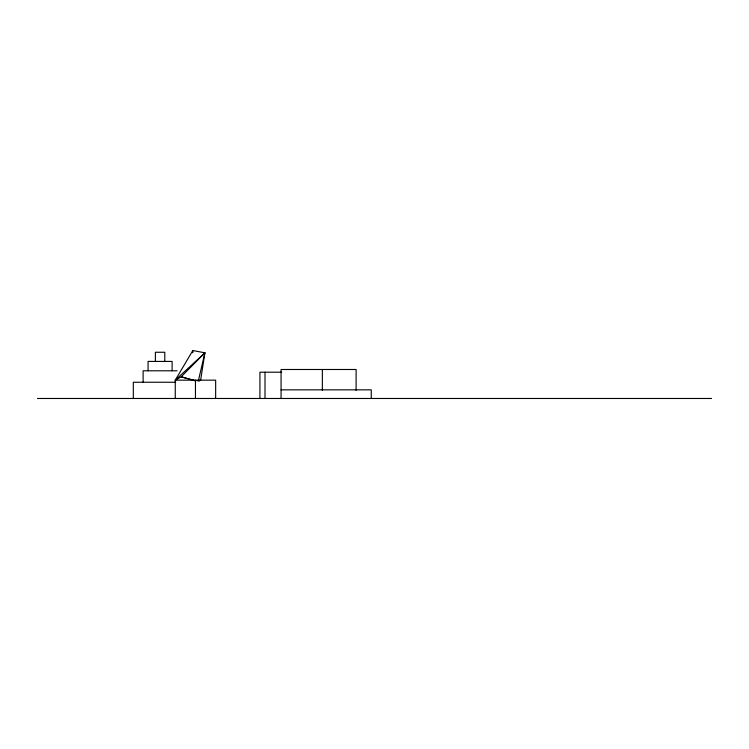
<?xml version="1.0" encoding="UTF-8"?>
<svg xmlns="http://www.w3.org/2000/svg" width="749" height="749" viewBox="0 0 749 749"><rect width="100%" height="100%" fill="white"/><g stroke="black" fill="none" stroke-linecap="round" stroke-linejoin="round"><path stroke-width="1.12" d="M199 381.082L200.629 380.155L204.889 352.826L192.83 350.523L175.257 380.155L175.257 398.477M198.448 380.436L204.889 352.826L175.257 380.155L215.656 380.155L215.656 398.477M204.889 352.826L181.155 376.813L175.257 380.155M197.755 380.913L200.629 380.155M177.073 370.792L143.115 370.792L143.115 382.252M281.661 372.206L259.922 372.206L259.922 398.477M175.678 382.252L133.313 382.252L133.313 398.477M281.062 389.845L371.261 389.845L371.261 398.477M37.45 398.477L711.55 398.477M195.807 380.913L181.155 376.813L195.686 380.848M356.112 390.36L356.112 369.491L281.062 369.491L281.062 398.477M322.36 369.491L322.36 390.36M265.006 372.206L265.006 398.477M195.452 380.155L195.452 398.477M192.83 350.523L192.83 352.807M172.111 370.792L172.111 361.421L148.068 361.421L148.068 370.792M164.789 361.421L164.789 352.255L155.389 352.255L155.389 361.421"/></g></svg>
